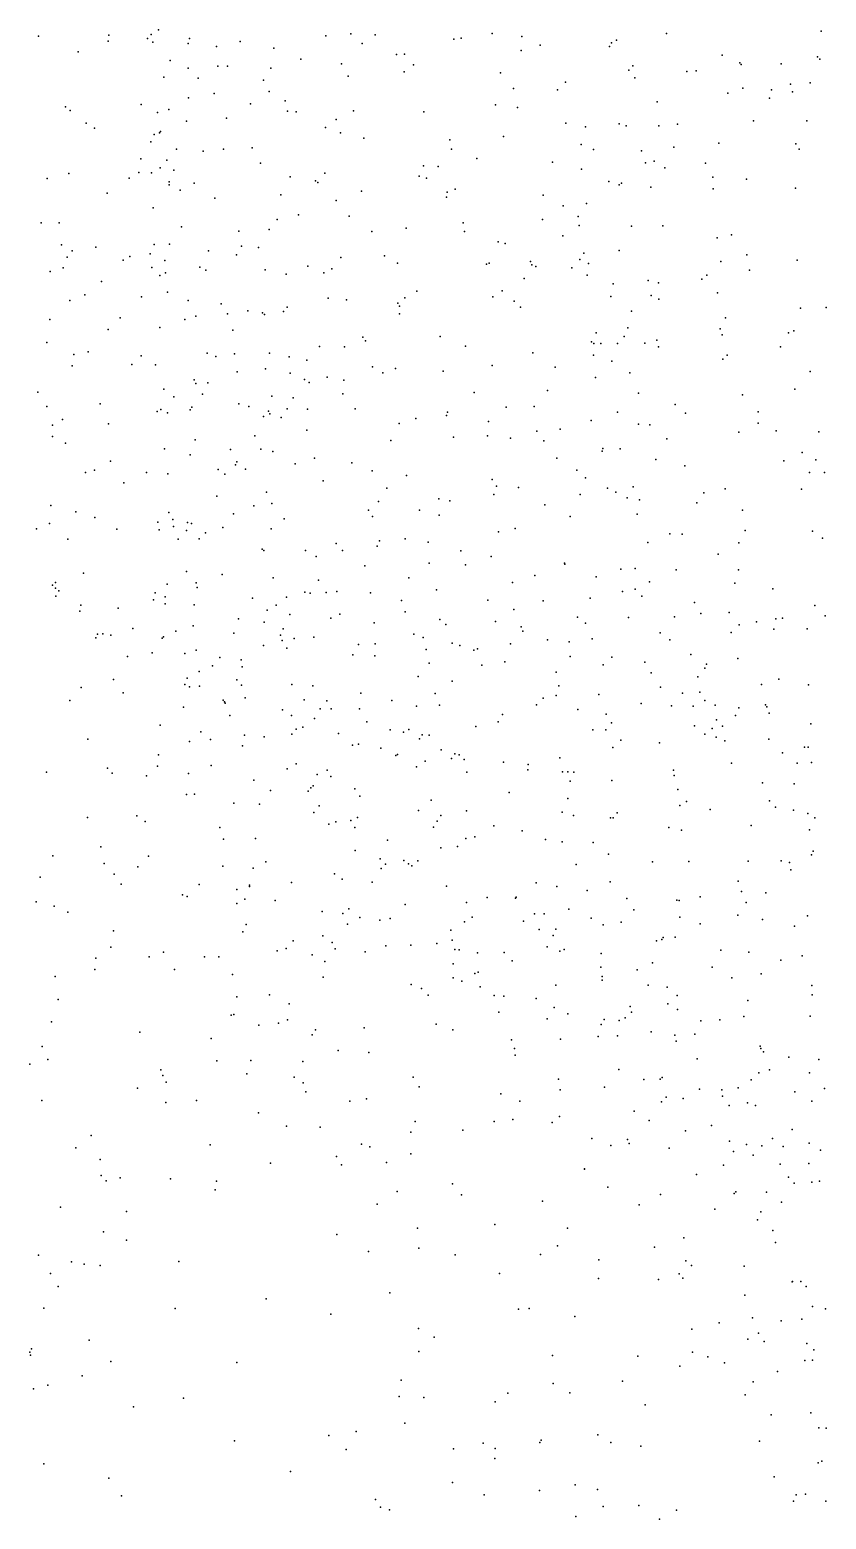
# Model space of a CAD drawing. Header units: metres. Extents: x -25 to 25, y -27.7 to 27.8.
# Drawn here: x -10.397 to -8.986, y -2.631 to 0.008 of the extents above; entities that cross this region are included whole.
import ezdxf

# ---------------------------------------------------------------- set-up
doc = ezdxf.new("R2010")
doc.units = ezdxf.units.M

msp = doc.modelspace()

# ---------------------------------------------------------------- linework, layer by layer
for p in [(-10.1694, 0.0081, 20.8676), (-9.8284, 0.0009, 6.4901), (-9.5779, 0.0018, -12.0546), (-9.269, 0.0017, -4.9351), (-8.9946, 0.0059, -3.9317), (-10.3818, -0.0034, -11.5115), (-10.2582, -0.0123, -3.8939), (-10.2574, -0.0013, 5.8124), (-10.1889, -0.0071, 16.6319), (-10.1822, -0.0001, 21.0786), (-10.1791, -0.0139, -4.6139), (-10.1168, -0.0161, -10.4773), (-10.1144, -0.0071, 17.1281), (-10.0663, -0.0213, 5.7492), (-10.0244, -0.0127, -4.6521), (-9.9645, -0.0243, -18.5696), (-9.8728, -0.0029, 22.2634), (-9.8082, -0.0161, -8.6228), (-9.785, -0.0011, 17.2599), (-9.6458, -0.0086, -4.7569), (-9.6326, -0.0067, 24.1221), (-9.525, -0.0036, -16.4142), (-9.4929, -0.0191, -16.0441), (-9.3699, -0.0217, 23.9824), (-9.3663, -0.0148, 26.8696), (-9.3573, -0.0102, -12.1453), (-10.3116, -0.0307, 25.9861), (-10.1483, -0.0463, 21.6908), (-9.9166, -0.044, 5.7194), (-9.8446, -0.0522, 26.5603), (-9.7473, -0.0359, -10.2358), (-9.7329, -0.035, 16.6407), (-9.5262, -0.0285, 5.776), (-9.1701, -0.0371, 23.894), (-9.1391, -0.0504, 26.8994), (-9.0655, -0.0522, 16.4948), (-9.0013, -0.0399, -12.1687), (-8.9971, -0.0438, 23.5058), (-10.1598, -0.076, 26.2288), (-10.1167, -0.0597, 20.2416), (-10.0989, -0.0778, 24.6682), (-10.0637, -0.0561, 21.9733), (-10.0466, -0.0565, 24.5124), (-9.97, -0.0598, 26.4518), (-9.8331, -0.0741, -19.2136), (-9.7337, -0.0663, -8.4636), (-9.7171, -0.0542, 22.3537), (-9.5629, -0.068, -3.8407), (-9.3359, -0.0633, -1.3888), (-9.3288, -0.0556, -17.0629), (-9.3249, -0.0769, -19.7798), (-9.2331, -0.0658, -8.6573), (-9.2163, -0.0646, 22.4591), (-9.1364, -0.0532, -9.6592), (-10.0703, -0.1048, 20.4655), (-9.9828, -0.081, 6.7022), (-9.9728, -0.1011, -18.773), (-9.5398, -0.0961, -8.4021), (-9.4621, -0.0983, -10.1373), (-9.4479, -0.0845, 6.2208), (-9.16, -0.1044, 23.5365), (-9.1338, -0.0951, -8.7832), (-9.0829, -0.0984, -15.216), (-9.0489, -0.0881, -9.3172), (-9.0459, -0.1017, -9.109), (-9.0141, -0.0856, 23.3581), (-10.3341, -0.1287, -10.7234), (-10.2001, -0.1244, 25.32), (-10.1157, -0.1123, 20.6583), (-10.006, -0.1229, -10.4027), (-9.9446, -0.1177, -11.8436), (-9.572, -0.1246, 22.382), (-9.5332, -0.1294, 6.3591), (-9.2856, -0.1193, -17.2585), (-9.0864, -0.1131, -8.9354), (-10.3257, -0.135, 25.7658), (-10.2975, -0.1574, -4.0229), (-10.1706, -0.1386, 20.0909), (-10.1508, -0.133, 7.0132), (-10.1194, -0.1538, -11.7258), (-10.0486, -0.1486, -8.8091), (-9.9403, -0.1362, -4.7327), (-9.9253, -0.1374, 24.2306), (-9.8543, -0.1508, 6.6148), (-9.8238, -0.1357, -18.0325), (-9.6989, -0.137, 5.7029), (-9.4476, -0.1573, -4.8283), (-9.1146, -0.1535, -5.01), (-9.02, -0.153, 23.2092), (-10.2828, -0.1664, -11.5907), (-10.1765, -0.1777, 16.7143), (-10.1672, -0.1744, 5.7803), (-10.1658, -0.1722, 25.0309), (-9.8729, -0.1649, -8.5802), (-9.8464, -0.1747, 17.2731), (-9.8054, -0.1841, -11.8965), (-9.558, -0.1811, -16.2126), (-9.4127, -0.1636, 26.7581), (-9.353, -0.1588, 16.6977), (-9.3401, -0.1622, 23.7011), (-9.2826, -0.1621, -1.1084), (-9.2496, -0.1589, -9.8174), (-10.1829, -0.1907, 17.2265), (-10.1374, -0.2037, -10.5399), (-10.0902, -0.2069, 21.7274), (-10.0538, -0.2033, 24.3255), (-10.0032, -0.2009, 20.1805), (-9.6527, -0.1867, 23.9699), (-9.6498, -0.2032, 16.7412), (-9.4204, -0.1953, -15.8813), (-9.3984, -0.2038, -1.4721), (-9.3131, -0.2063, -4.8984), (-9.2562, -0.1997, 5.9163), (-9.1762, -0.1929, 26.7917), (-9.0399, -0.1938, 22.3871), (-9.0337, -0.2036, 16.8103), (-10.2002, -0.2206, 24.7968), (-10.1664, -0.2363, 25.2013), (-10.1546, -0.2228, 21.3529), (-9.9885, -0.228, -18.462), (-9.6997, -0.2331, -10.2266), (-9.6733, -0.2342, -4.7642), (-9.6052, -0.2197, -3.8661), (-9.4711, -0.2267, 23.7672), (-9.3059, -0.2276, 5.7328), (-9.2909, -0.2245, 16.8277), (-9.2721, -0.2364, -3.9808), (-9.1998, -0.2282, -9.4859), (-10.3666, -0.2554, -10.9001), (-10.3281, -0.2466, -11.4575), (-10.2208, -0.2549, 25.9887), (-10.2039, -0.2446, 24.6243), (-10.1814, -0.2452, -8.8346), (-10.1505, -0.2613, 19.9723), (-10.142, -0.2406, -4.7668), (-10.1057, -0.2634, 20.7723), (-9.9357, -0.2527, 21.9827), (-9.891, -0.2598, 24.1142), (-9.8866, -0.2624, -10.3383), (-9.8744, -0.2459, 16.741), (-9.7074, -0.2511, 22.226), (-9.694, -0.2549, -17.8311), (-9.4195, -0.2389, -3.9332), (-9.371, -0.2609, -16.9426), (-9.3486, -0.2639, -17.4587), (-9.187, -0.2532, -9.306), (-9.1273, -0.2565, 23.1231), (-10.2599, -0.2815, 19.8651), (-10.1505, -0.2667, 21.1569), (-10.1305, -0.276, 26.1302), (-9.9523, -0.2844, -8.5016), (-9.8095, -0.2778, -8.2941), (-9.6587, -0.2886, 6.583), (-9.6575, -0.2797, -16.6153), (-9.6432, -0.2743, -8.2647), (-9.4874, -0.2848, -19.8206), (-9.353, -0.2666, -9.9869), (-9.2964, -0.2707, -8.5622), (-9.1863, -0.2735, -9.1518), (-9.0405, -0.2726, -15.4341), (-10.1783, -0.3075, -11.5941), (-10.0691, -0.2904, -4.01), (-9.8542, -0.2944, 26.4054), (-9.4523, -0.304, 23.4808), (-9.4105, -0.2997, 17.4301), (-10.3768, -0.3337, 17.3583), (-10.3454, -0.3338, 7.2163), (-10.1282, -0.3409, 20.9936), (-9.9586, -0.3281, 20.0726), (-9.9209, -0.3195, -4.7673), (-9.8314, -0.3221, -3.9233), (-9.6291, -0.3342, 5.6247), (-9.4887, -0.328, -10.1072), (-9.4254, -0.3229, -8.3924), (-9.4235, -0.3386, 23.2889), (-9.3312, -0.3397, 6.3212), (-9.2755, -0.339, -19.9661), (-10.0267, -0.3488, 21.7298), (-9.9728, -0.346, -11.7323), (-9.7908, -0.3494, 6.7204), (-9.7304, -0.3436, -19.6125), (-9.6266, -0.3495, -17.637), (-9.5672, -0.3676, 26.5506), (-9.4526, -0.3571, 16.9679), (-9.1792, -0.3605, 5.7281), (-9.154, -0.355, -1.5333), (-10.3411, -0.3731, -11.0408), (-10.3308, -0.3946, 16.6937), (-10.3223, -0.3837, -11.2648), (-10.2801, -0.3769, 5.8751), (-10.2198, -0.3936, -4.8998), (-10.1837, -0.3889, -8.6658), (-10.1765, -0.3722, 25.5012), (-10.1495, -0.372, 7.0565), (-10.0803, -0.3836, -18.8841), (-10.0306, -0.3908, -8.406), (-10.0223, -0.3754, 24.1697), (-9.9922, -0.3779, 26.2299), (-9.8463, -0.3952, 16.8286), (-9.7687, -0.3927, -4.7735), (-9.555, -0.3705, -15.9639), (-9.4157, -0.3878, 26.5963), (-9.3526, -0.3828, -9.8535), (-9.1263, -0.3904, 5.9502), (-10.3609, -0.42, 1.5325), (-10.3382, -0.4134, -8.7414), (-10.2315, -0.4001, 25.0258), (-10.1808, -0.4129, 25.2083), (-10.1581, -0.4006, 25.8032), (-10.0961, -0.4123, 5.7955), (-10.0855, -0.4181, 21.5105), (-9.98, -0.4173, 17.3631), (-9.9047, -0.4108, 24.0553), (-9.8622, -0.4157, 20.2202), (-9.7455, -0.4056, -16.0856), (-9.5877, -0.4073, 22.2269), (-9.5831, -0.4055, 23.6635), (-9.5098, -0.4025, -11.9382), (-9.5074, -0.4082, 5.5603), (-9.5003, -0.4113, -3.9447), (-9.4364, -0.4137, -4.8616), (-9.4227, -0.3992, -17.2237), (-9.4072, -0.4061, 22.3011), (-9.1729, -0.4027, -1.3574), (-9.122, -0.4181, 26.6551), (-9.0371, -0.3999, -20.0307), (-10.2701, -0.4379, 24.5413), (-10.1665, -0.4271, -4.1505), (-10.1567, -0.4226, 16.7447), (-9.9429, -0.4251, 21.8454), (-9.8763, -0.4225, -16.4886), (-9.5209, -0.4324, -17.0113), (-9.4096, -0.4268, -1.534), (-9.3637, -0.442, -1.2741), (-9.3015, -0.4364, -8.5396), (-9.2833, -0.4403, -8.9136), (-9.2064, -0.4335, 17.5548), (-9.1977, -0.4268, -11.9998), (-10.326, -0.4717, -5.0675), (-10.2996, -0.4613, 7.0939), (-10.199, -0.4651, 17.4338), (-10.1534, -0.4566, -8.4999), (-10.1166, -0.4717, 19.8362), (-9.8683, -0.4674, -17.8874), (-9.836, -0.4702, 21.9875), (-9.7327, -0.4671, -10.1813), (-9.7114, -0.4551, -3.958), (-9.5768, -0.465, 6.632), (-9.56, -0.4544, 23.388), (-9.5388, -0.4727, -10.0558), (-9.3676, -0.4645, 6.4372), (-9.2959, -0.4628, -9.4329), (-9.2825, -0.4693, -9.1754), (-9.1783, -0.4578, -4.058), (-10.1028, -0.4995, 21.2603), (-10.0582, -0.4777, 6.9769), (-10.0467, -0.4954, -18.4831), (-10.0109, -0.4897, -8.2315), (-9.9846, -0.4937, -4.8419), (-9.9815, -0.4962, 20.5692), (-9.9478, -0.4912, -19.3993), (-9.9412, -0.4834, -10.3474), (-9.7448, -0.4761, -8.1399), (-9.7421, -0.4814, 5.6781), (-9.742, -0.4953, 23.8837), (-9.5276, -0.4836, 17.4044), (-9.3312, -0.4907, -9.63), (-9.0314, -0.4851, 17.7019), (-8.9861, -0.4839, -4.3987), (-10.3614, -0.505, -4.26), (-10.2585, -0.5227, 1.3605), (-10.2373, -0.5025, -10.9822), (-10.1668, -0.5195, -10.7593), (-10.1222, -0.5055, -11.4513), (-10.0371, -0.5239, 20.7553), (-9.3373, -0.5197, -8.3776), (-9.1738, -0.5215, 22.9047), (-9.1641, -0.5023, 6.1607), (-9.0433, -0.5253, 5.6614), (-10.3667, -0.5457, 1.7078), (-9.8841, -0.553, -4.0746), (-9.8398, -0.5539, -17.673), (-9.8071, -0.5363, -16.8265), (-9.8022, -0.5429, 19.9777), (-9.6701, -0.5353, -17.379), (-9.6253, -0.5522, 26.3601), (-9.4017, -0.5447, -9.7673), (-9.3979, -0.5479, 5.4732), (-9.3937, -0.5288, -19.9672), (-9.3855, -0.5475, -11.9139), (-9.3557, -0.5475, 22.9834), (-9.3437, -0.5356, 17.1915), (-9.3074, -0.547, -8.753), (-9.286, -0.5418, -4.9629), (-9.283, -0.5539, -1.3979), (-9.1703, -0.5325, 17.2078), (-9.0672, -0.5537, -4.2661), (-9.0525, -0.5287, 6.0037), (-10.3192, -0.5675, 19.6166), (-10.2937, -0.5623, -8.4325), (-10.1996, -0.5694, 25.1102), (-10.0831, -0.5649, 21.0535), (-10.0677, -0.5709, 21.4016), (-10.0344, -0.5658, -10.4618), (-9.9726, -0.5648, 25.9635), (-9.9377, -0.5711, 16.8528), (-9.9061, -0.5773, -11.6059), (-9.5056, -0.5644, 22.2337), (-9.3984, -0.5682, 26.498), (-9.3655, -0.5791, -1.5681), (-9.1689, -0.5755, -20.0621), (-9.1615, -0.5682, 17.6409), (-10.3219, -0.5873, 17.5824), (-10.2166, -0.585, 6.9656), (-10.1745, -0.5857, -11.173), (-10.03, -0.598, -4.1811), (-9.9793, -0.5925, 24.0907), (-9.9358, -0.6001, 19.8837), (-9.7897, -0.5891, 16.9649), (-9.7714, -0.5997, -11.6968), (-9.7494, -0.592, 26.2317), (-9.6646, -0.5966, 23.4889), (-9.5778, -0.5868, 5.589), (-9.4661, -0.5897, -4.0244), (-9.3337, -0.5995, 17.4886), (-9.0146, -0.5972, 17.2769), (-10.1595, -0.6288, 1.2532), (-10.1058, -0.6121, -19.1447), (-10.1027, -0.6187, -4.9947), (-10.0816, -0.6175, 16.7607), (-9.9103, -0.6114, -16.062), (-9.9023, -0.6168, 20.4099), (-9.8705, -0.6071, -4.875), (-9.8409, -0.6125, 26.0905), (-9.4795, -0.6309, -9.8715), (-9.3948, -0.608, 6.5014), (-9.0415, -0.6287, -4.5299), (-10.3829, -0.6342, 1.1863), (-10.3671, -0.6594, 6.9803), (-10.2723, -0.6545, -5.2178), (-10.1422, -0.6421, -8.2004), (-10.0913, -0.6373, 17.4842), (-10.0266, -0.6547, -16.613), (-10.0092, -0.6596, 5.8865), (-9.9683, -0.6408, -8.1156), (-9.9302, -0.644, 21.7717), (-9.8426, -0.6372, -10.1735), (-9.6098, -0.6347, -4.8929), (-9.5034, -0.6593, -8.1921), (-9.3183, -0.636, -8.958), (-9.2537, -0.6558, 5.4096), (-9.1344, -0.6387, 26.5684), (-10.3394, -0.6823, -8.3235), (-10.1716, -0.668, -4.283), (-10.1648, -0.6647, -10.9339), (-10.1529, -0.6705, 19.7092), (-10.1129, -0.6654, -18.6284), (-10.1103, -0.6607, 24.2335), (-9.9828, -0.677, 21.6142), (-9.9744, -0.6678, -18.032), (-9.9716, -0.6724, 20.7113), (-9.9516, -0.6791, -17.7998), (-9.9413, -0.6636, 25.7906), (-9.9051, -0.664, -19.5276), (-9.8206, -0.6633, 21.9583), (-9.713, -0.6804, 17.0953), (-9.6586, -0.6752, 17.4279), (-9.657, -0.6694, 20.0784), (-9.5844, -0.6861, -19.8789), (-9.5528, -0.6606, 11.8138), (-9.4025, -0.6839, 22.2626), (-9.3557, -0.6695, -9.5017), (-9.2355, -0.6713, -11.9118), (-9.1066, -0.6688, 17.7731), (-10.3567, -0.6927, 16.6066), (-10.2576, -0.69, 24.9449), (-9.9982, -0.7115, 1.3233), (-9.906, -0.7014, -4.1892), (-9.7425, -0.6895, 23.8186), (-9.586, -0.7116, 17.2265), (-9.4987, -0.703, 11.995), (-9.4571, -0.6993, 17.3105), (-9.3183, -0.6907, -15.755), (-9.2987, -0.6921, -8.6333), (-9.1409, -0.705, 22.8265), (-9.1064, -0.689, -15.779), (-9.0746, -0.7025, 5.248), (-8.9992, -0.7045, -4.7328), (-10.3567, -0.7126, -4.4117), (-10.3339, -0.7243, 17.7175), (-10.1583, -0.7342, 1.612), (-10.1039, -0.7184, 6.8491), (-10.0415, -0.7356, 21.2226), (-9.9878, -0.7351, 20.8708), (-9.7575, -0.7198, -4.134), (-9.6465, -0.7135, 5.699), (-9.5452, -0.7157, 6.6175), (-9.4862, -0.7202, 26.3296), (-9.3828, -0.7387, 17.5454), (-9.382, -0.7338, 22.9403), (-9.3512, -0.7344, -9.2473), (-9.2681, -0.7169, 26.4774), (-10.254, -0.756, 24.5009), (-10.1132, -0.7451, -10.4896), (-10.0328, -0.7625, 1.4702), (-10.0304, -0.7576, 21.3816), (-9.9666, -0.7392, 17.4875), (-9.9268, -0.7609, -16.8728), (-9.8927, -0.7509, 16.9578), (-9.8267, -0.7591, -4.9908), (-9.4635, -0.7507, -11.7851), (-9.2881, -0.7533, -4.2332), (-9.2362, -0.7647, 17.709), (-9.0611, -0.7554, -20.1258), (-9.0288, -0.7409, 17.9107), (-9.0043, -0.754, 17.3441), (-10.2983, -0.7763, 6.059), (-10.2826, -0.772, 24.6598), (-10.1901, -0.7763, 17.6346), (-10.1526, -0.7784, -18.8606), (-10.0632, -0.7709, 16.7687), (-10.0515, -0.7793, -5.121), (-10.0149, -0.7706, 21.0686), (-9.8776, -0.7913, -17.3496), (-9.7907, -0.7732, -11.5656), (-9.7295, -0.7819, 26.0012), (-9.5777, -0.7886, -5.0109), (-9.4279, -0.7724, 11.7385), (-9.4125, -0.7858, -19.9895), (-9.0156, -0.7763, -4.9729), (-8.989, -0.7762, 22.2833), (-10.2303, -0.7945, -5.4243), (-9.9776, -0.8114, 24.1111), (-9.7646, -0.8042, 20.3184), (-9.5751, -0.8153, 12.1405), (-9.57, -0.8007, 26.1789), (-9.5314, -0.8028, 23.0776), (-9.4219, -0.8152, -5.0615), (-9.3737, -0.8041, 5.4839), (-9.3588, -0.8109, -9.0336), (-9.3281, -0.8018, 6.3867), (-9.2026, -0.8125, 5.2768), (-9.1652, -0.8055, -4.4426), (-9.0295, -0.8059, 26.515), (-10.3599, -0.8345, 17.8771), (-10.0656, -0.8183, -18.3306), (-10.0003, -0.8354, -16.0571), (-9.968, -0.8314, 5.9747), (-9.7968, -0.8432, 21.9558), (-9.7793, -0.8278, 25.8081), (-9.7068, -0.843, 11.9599), (-9.6724, -0.823, 11.7821), (-9.6531, -0.8264, -9.9257), (-9.4844, -0.8338, -9.7711), (-9.3389, -0.8209, 12.0994), (-9.3165, -0.8245, 26.3766), (-9.2153, -0.8301, 11.8919), (-9.134, -0.8428, 17.3681), (-10.3621, -0.8668, 16.4893), (-10.3157, -0.8462, 1.0223), (-10.282, -0.8562, 19.4678), (-10.1703, -0.8645, 24.9879), (-10.1507, -0.8472, -10.8537), (-10.144, -0.8594, -8.104), (-10.1179, -0.865, 6.7782), (-10.1108, -0.8668, -11.0434), (-10.0364, -0.8493, 25.2421), (-9.9465, -0.8585, 1.2725), (-9.7901, -0.8543, 17.1073), (-9.6719, -0.8518, 23.3792), (-9.4399, -0.8542, 19.8521), (-9.3211, -0.8501, -11.8008), (-10.3855, -0.876, 19.2983), (-10.33, -0.8945, 6.1672), (-10.2432, -0.8765, -5.6452), (-10.1681, -0.878, 24.4319), (-10.1428, -0.8721, 1.0116), (-10.1345, -0.8947, -10.4594), (-10.1197, -0.8789, 19.5864), (-10.0968, -0.8937, -5.484), (-10.0861, -0.883, -10.3135), (-10.055, -0.8738, -19.3299), (-9.9697, -0.8763, -4.33), (-9.7318, -0.8939, 23.7518), (-9.5666, -0.8815, 19.7631), (-9.5372, -0.8754, -4.3249), (-9.2629, -0.8848, -8.5754), (-9.2409, -0.8855, 19.9909), (-9.1294, -0.8792, 17.9522), (-9.0102, -0.8805, -15.7775), (-8.9922, -0.8927, -11.8742), (-9.9855, -0.9124, 21.4754), (-9.9822, -0.9143, -11.2979), (-9.9084, -0.9145, 21.7616), (-9.8542, -0.902, 25.4681), (-9.8432, -0.9145, 23.9612), (-9.7818, -0.907, 25.627), (-9.7772, -0.8975, -4.3036), (-9.6914, -0.8999, 23.5264), (-9.6333, -0.9151, 25.9255), (-9.3018, -0.9006, -8.7266), (-9.1774, -0.9209, 12.0287), (-9.1409, -0.9012, 19.6961), (-9.8898, -0.925, 20.7467), (-9.8036, -0.9416, -8.0863), (-9.6893, -0.937, 6.6179), (-9.6253, -0.94, 22.0777), (-9.5795, -0.9249, 17.5809), (-9.4495, -0.9372, 5.6546), (-9.4488, -0.9386, 22.191), (-9.35, -0.9476, -4.4983), (-9.3245, -0.9463, 6.297), (-9.252, -0.9485, 17.8746), (-9.1413, -0.949, 6.2003), (-10.3571, -0.976, 1.7104), (-10.3518, -0.9711, 18.1795), (-10.3023, -0.9546, -5.8982), (-10.1538, -0.9741, 17.8168), (-10.1194, -0.9516, -5.8658), (-10.1023, -0.972, -16.5396), (-10.0561, -0.9568, 1.4481), (-9.9659, -0.9631, 19.5852), (-9.8854, -0.9671, 6.7013), (-9.7255, -0.9631, -5.2862), (-9.5416, -0.9714, -11.6838), (-9.5021, -0.9587, 6.4131), (-9.3935, -0.9611, 19.6522), (-9.2988, -0.9701, 17.3916), (-9.1476, -0.9723, -5.0585), (-10.3515, -0.9812, 6.7334), (-10.3508, -0.9952, 18.5163), (-10.3455, -0.9859, 0.9066), (-10.1781, -1.002, -10.6336), (-10.1748, -0.9896, 16.5659), (-10.1574, -0.9964, -10.9003), (-10.1003, -0.9802, 6.1528), (-10.0027, -0.9991, -4.4643), (-9.9425, -0.9973, 21.0269), (-9.9098, -0.9881, 25.2989), (-9.9004, -0.9902, -5.5532), (-9.8721, -0.9892, 6.039), (-9.853, -0.9874, 17.6531), (-9.7933, -0.9894, 20.5629), (-9.6764, -0.9843, -4.4207), (-9.5853, -1.0026, -8.1155), (-9.404, -0.9992, -9.4477), (-9.3467, -0.987, -8.9564), (-9.3242, -0.9828, 26.2231), (-9.3125, -0.9954, -5.1852), (-9.0803, -0.9822, 11.813), (-10.3084, -1.0221, 19.1449), (-10.3065, -1.0113, 16.411), (-10.2408, -1.0166, 19.3208), (-10.1574, -1.009, 24.6295), (-10.1058, -1.011, 19.4468), (-9.9765, -1.0205, 16.8717), (-9.9606, -1.0112, 0.8657), (-9.9363, -1.0281, -5.9627), (-9.8475, -1.0271, 12.0474), (-9.7384, -1.0029, 17.1946), (-9.7318, -1.023, -5.4418), (-9.5396, -1.0188, 12.3467), (-9.4877, -1.0037, -5.2702), (-9.2193, -1.0067, 5.3937), (-9.2081, -1.0259, 20.0568), (-9.1577, -1.0241, 18.1016), (-9.0058, -1.0121, 6.1104), (-10.2144, -1.053, 18.0369), (-10.1075, -1.0482, 6.5914), (-10.0274, -1.0358, -10.1785), (-9.9816, -1.0417, -8.0161), (-9.9484, -1.0535, 6.5653), (-9.864, -1.0346, 17.0548), (-9.7869, -1.0426, 6.5174), (-9.6703, -1.0365, -11.5676), (-9.6601, -1.0455, 6.118), (-9.5722, -1.0403, 17.3428), (-9.5263, -1.0496, 6.2646), (-9.4265, -1.0324, -8.1313), (-9.4127, -1.043, 17.8078), (-9.3361, -1.0333, 5.5786), (-9.2546, -1.0318, 19.5115), (-9.1399, -1.0463, 26.2798), (-9.1095, -1.0411, 17.405), (-9.079, -1.0536, 22.818), (-9.0751, -1.0353, -11.7955), (-9.0635, -1.0346, 19.4437), (-9.0199, -1.0535, -20.1365), (-8.9877, -1.0301, -4.9499), (-10.2803, -1.0693, -4.7438), (-10.277, -1.0627, 18.9487), (-10.2679, -1.0624, 18.3947), (-10.2538, -1.0644, 6.4256), (-10.1625, -1.0701, 1.5323), (-10.1601, -1.0674, 0.8088), (-10.1383, -1.0577, -10.3681), (-10.0357, -1.0609, 6.3196), (-9.9531, -1.0646, 21.2542), (-9.9498, -1.0737, 17.7842), (-9.9286, -1.0704, -17.2041), (-9.8941, -1.0679, 21.7215), (-9.8146, -1.0809, 23.983), (-9.7852, -1.0797, 21.8822), (-9.7167, -1.0626, 6.3787), (-9.7004, -1.0689, -9.8851), (-9.6485, -1.0789, 23.5651), (-9.5453, -1.08, -9.7547), (-9.5233, -1.0574, 5.9258), (-9.4795, -1.0729, 6.0775), (-9.4415, -1.0764, -4.5915), (-9.4004, -1.0713, -9.2178), (-9.2799, -1.0605, 22.916), (-9.2632, -1.073, -8.6887), (-9.1545, -1.0597, 12.1454), (-10.2239, -1.1022, 18.5556), (-10.1801, -1.0957, -6.1168), (-10.1227, -1.097, -11.0141), (-10.1021, -1.0912, -19.1883), (-10.0603, -1.1042, 24.887), (-9.9829, -1.0829, 1.0383), (-9.9415, -1.0875, 19.4308), (-9.8249, -1.0993, 12.2129), (-9.7859, -1.1009, 25.3473), (-9.6948, -1.09, 17.7506), (-9.6353, -1.0829, 19.4994), (-9.6101, -1.0913, 22.0418), (-9.6041, -1.0888, 25.6389), (-9.4395, -1.1023, 23.0874), (-9.3655, -1.1035, 5.7368), (-9.226, -1.0988, -4.6752), (-9.1427, -1.1058, 22.2208), (-10.0968, -1.1289, 1.3642), (-10.0734, -1.1188, -16.2598), (-10.0228, -1.1084, -17.4972), (-10.0207, -1.1207, -16.7046), (-9.6893, -1.1144, 23.7539), (-9.5963, -1.1174, 20.39), (-9.5556, -1.1116, -5.4451), (-9.4643, -1.1303, 19.3965), (-9.381, -1.1168, 20.2028), (-9.3073, -1.1121, 22.1842), (-9.2961, -1.1315, 12.3428), (-9.2012, -1.1232, -8.2113), (-9.1983, -1.1157, 6.0407), (-10.3063, -1.1571, -4.8903), (-10.2489, -1.1429, 16.3483), (-10.1223, -1.152, 19.0041), (-10.1186, -1.1406, 18.2078), (-10.114, -1.1561, -4.7032), (-10.0962, -1.155, -17.8943), (-10.0302, -1.1439, 18.0069), (-10.022, -1.153, 19.23), (-9.9328, -1.1519, 21.4454), (-9.8954, -1.1542, 25.1427), (-9.7092, -1.1378, 11.7179), (-9.6489, -1.1462, 12.4036), (-9.4597, -1.1545, 11.7541), (-9.2795, -1.1564, 19.2901), (-9.2134, -1.1384, 17.4748), (-9.1006, -1.1518, 18.3846), (-9.07, -1.1427, 11.9751), (-9.0174, -1.1524, 26.1768), (-10.3264, -1.18, 0.7758), (-10.2319, -1.1667, -7.9502), (-10.0548, -1.1796, 18.7737), (-10.0519, -1.1828, 16.6926), (-10.0507, -1.1853, 11.8091), (-10.0158, -1.1755, 0.6709), (-9.9108, -1.1792, -11.3376), (-9.8709, -1.1811, -4.6197), (-9.8106, -1.1675, 17.131), (-9.7554, -1.18, 0.3298), (-9.679, -1.1678, -4.615), (-9.4876, -1.1759, -19.9199), (-9.4646, -1.1713, 12.4407), (-9.3888, -1.1694, 25.803), (-9.3138, -1.1856, 23.0158), (-9.2406, -1.1674, 26.0037), (-9.21, -1.1654, 11.7945), (-9.2009, -1.18, 19.1495), (-10.1247, -1.1923, -18.9193), (-10.0429, -1.207, 12.0354), (-9.9494, -1.1966, -10.0749), (-9.9333, -1.2068, 18.1692), (-9.8926, -1.2123, 18.9731), (-9.8825, -1.1951, 18.0151), (-9.8634, -1.1948, 20.984), (-9.8129, -1.1953, 20.8376), (-9.7121, -1.1905, 19.2471), (-9.671, -1.1887, -5.7786), (-9.5595, -1.205, 17.9049), (-9.4995, -1.188, -8.0721), (-9.4261, -1.1965, 19.1988), (-9.3757, -1.2043, -5.3057), (-9.26, -1.1899, -15.762), (-9.2218, -1.1901, 20.129), (-9.1827, -1.1884, 5.4294), (-9.1469, -1.2067, 5.8791), (-9.1407, -1.1932, 18.9767), (-9.0934, -1.1882, 18.7348), (-9.0914, -1.1914, 5.1494), (-9.0868, -1.2027, -5.0409), (-10.1662, -1.224, -10.4559), (-10.0939, -1.2356, -7.8965), (-9.9329, -1.2402, -7.9159), (-9.9254, -1.2312, 12.2512), (-9.9136, -1.2274, 18.4205), (-9.85, -1.2385, 18.762), (-9.7999, -1.2181, -15.9335), (-9.7583, -1.2321, 21.8234), (-9.7349, -1.2365, 23.938), (-9.7254, -1.2315, -8.0045), (-9.6068, -1.2261, 19.0971), (-9.5675, -1.2182, 25.4901), (-9.3995, -1.2321, 17.8533), (-9.3763, -1.2321, 17.5237), (-9.3664, -1.2201, -9.0924), (-9.2195, -1.2252, 18.2259), (-9.2008, -1.24, 5.5922), (-9.1879, -1.23, 17.9964), (-9.1806, -1.2143, 22.9372), (-9.1696, -1.2258, -4.7548), (-9.013, -1.2219, -11.7414), (-10.2941, -1.249, 1.5338), (-10.1139, -1.2528, 16.4851), (-10.0767, -1.2496, 1.0242), (-10.02, -1.2606, -11.194), (-10.017, -1.2416, -16.4795), (-9.9817, -1.2445, 24.5528), (-9.8253, -1.2596, -6.3511), (-9.8148, -1.2579, 24.1044), (-9.775, -1.2645, 18.132), (-9.7065, -1.2483, 20.645), (-9.7016, -1.2411, 17.2645), (-9.6894, -1.2417, 25.3196), (-9.3638, -1.2633, -4.7504), (-9.3496, -1.2504, 18.8836), (-9.2812, -1.2551, 18.5622), (-9.181, -1.2454, -8.6435), (-9.1658, -1.2519, -8.1182), (-9.0876, -1.249, -20.0797), (-9.0241, -1.263, 18.0798), (-9.0177, -1.2628, 17.7779), (-10.1691, -1.2767, 1.3726), (-9.9252, -1.2926, 24.8344), (-9.7486, -1.2775, 18.6377), (-9.7457, -1.2761, -11.4542), (-9.6968, -1.288, 17.9753), (-9.668, -1.2678, 18.8487), (-9.6498, -1.2829, 23.8027), (-9.6442, -1.2745, -9.7685), (-9.6363, -1.2766, -4.725), (-9.6275, -1.2848, -5.9137), (-9.5579, -1.2894, 18.6891), (-9.4582, -1.2816, 17.6465), (-9.1539, -1.2911, 25.8027), (-9.0635, -1.2728, -8.3483), (-9.0375, -1.2915, 12.025), (-9.0117, -1.2901, 5.7576), (-10.3678, -1.3072, -6.1211), (-10.2594, -1.2999, 0.6662), (-10.2511, -1.3088, -7.8328), (-10.1904, -1.314, 16.2595), (-10.1709, -1.2969, -10.8025), (-10.1162, -1.3099, -11.0003), (-10.0755, -1.2953, -6.3462), (-9.9413, -1.3013, -4.7668), (-9.8878, -1.3115, -17.0418), (-9.87, -1.3036, -9.9713), (-9.8636, -1.3151, 21.2867), (-9.7119, -1.2979, 18.4187), (-9.6229, -1.3071, 17.3906), (-9.5144, -1.3032, -5.5695), (-9.5138, -1.2937, 23.4797), (-9.4531, -1.3065, -9.2954), (-9.4436, -1.3065, 11.7941), (-9.4329, -1.3075, -5.4327), (-9.2564, -1.3035, -5.2264), (-9.2556, -1.3131, 11.8356), (-10.0003, -1.3213, -10.1532), (-9.9704, -1.3398, 16.7929), (-9.9041, -1.341, 11.7078), (-9.899, -1.3349, -11.3023), (-9.895, -1.3315, 24.3971), (-9.8211, -1.3369, 25.012), (-9.5475, -1.3433, -19.7945), (-9.4396, -1.323, 12.4901), (-9.3655, -1.3218, 25.5682), (-9.2491, -1.3377, 23.1055), (-9.0988, -1.3263, -11.6602), (-9.0428, -1.3282, 20.052), (-10.1195, -1.3468, 0.8256), (-10.1055, -1.346, -18.3862), (-10.0358, -1.3622, 12.2028), (-9.9899, -1.3638, -17.4878), (-9.8845, -1.3671, -6.4845), (-9.8121, -1.35, 21.5452), (-9.6861, -1.3567, 25.2017), (-9.4437, -1.3541, 18.4174), (-9.2455, -1.3661, -8.8293), (-9.2332, -1.3591, 20.1836), (-9.0865, -1.358, -5.0845), (-9.076, -1.3691, 5.1282), (-10.2947, -1.3875, 16.0787), (-10.2077, -1.3847, 11.8915), (-10.193, -1.3944, 0.5516), (-9.8941, -1.3788, 24.5875), (-9.8548, -1.3955, 0.2041), (-9.8283, -1.3928, -19.4187), (-9.8162, -1.3874, -4.8567), (-9.7085, -1.3749, -7.8903), (-9.6752, -1.3938, 23.9715), (-9.6691, -1.3838, 18.2158), (-9.6231, -1.3757, 21.8385), (-9.4536, -1.378, -4.8421), (-9.4336, -1.384, 25.4409), (-9.3681, -1.3884, -15.8451), (-9.3634, -1.388, -7.9366), (-9.3561, -1.3795, 20.2845), (-9.1916, -1.3735, 18.4396), (-9.044, -1.3746, 22.1754), (-9.0187, -1.3803, -4.829), (-9.0062, -1.3882, 4.9781), (-10.0607, -1.4052, -6.4765), (-9.9974, -1.4246, -4.9695), (-9.8673, -1.3995, -16.8162), (-9.821, -1.4056, 17.1867), (-9.6819, -1.4046, 17.5155), (-9.6243, -1.4247, -9.5734), (-9.6088, -1.4221, 20.5983), (-9.5751, -1.4021, -6.2113), (-9.5245, -1.4113, -11.5189), (-9.2645, -1.4055, 22.0767), (-9.2423, -1.4099, -19.9462), (-9.1189, -1.4019, 5.4009), (-9.0153, -1.4095, -8.4102), (-10.2715, -1.4397, 1.3193), (-10.0541, -1.4259, 0.3643), (-9.8209, -1.4462, -6.6232), (-9.7632, -1.4276, 12.4991), (-9.669, -1.4411, -11.4299), (-9.6392, -1.4392, -15.9962), (-9.4833, -1.4267, 20.4293), (-9.4536, -1.4309, 23.5589), (-9.3991, -1.4317, 21.9887), (-9.0093, -1.4475, -8.1984), (-10.3562, -1.4557, -5.4142), (-10.2655, -1.469, -5.285), (-10.2057, -1.475, 0.8357), (-10.1871, -1.4562, -7.6413), (-10.0553, -1.4741, 16.3653), (-10.0016, -1.4771, -18.9372), (-9.9789, -1.4659, -7.6641), (-9.7761, -1.4608, 21.2723), (-9.7671, -1.4703, 24.3115), (-9.7346, -1.464, -9.7174), (-9.726, -1.4696, -4.9937), (-9.7201, -1.4731, 21.5315), (-9.7098, -1.4644, 18.087), (-9.4287, -1.4709, -9.2028), (-9.3716, -1.4525, 11.8791), (-9.2939, -1.4664, -5.3162), (-9.2295, -1.4653, 12.3766), (-9.1241, -1.465, 25.5215), (-9.0655, -1.4646, -8.0328), (-9.0511, -1.4675, 18.475), (-9.0119, -1.4539, 23.0254), (-10.3787, -1.4935, 15.9808), (-10.2479, -1.4877, 1.0443), (-9.9335, -1.5025, 16.9274), (-9.8574, -1.4872, 11.7655), (-9.8435, -1.4971, -11.2805), (-9.7907, -1.5023, 24.5567), (-9.7746, -1.478, 17.6804), (-9.4999, -1.5035, -6.3674), (-9.3687, -1.5013, 18.4913), (-9.1419, -1.5006, 12.1164), (-9.0485, -1.4801, -8.572), (-10.235, -1.5058, -6.4775), (-10.1263, -1.5247, 11.9644), (-10.1183, -1.5278, -10.8271), (-10.097, -1.5064, -10.4064), (-10.0302, -1.5152, 12.1494), (-10.008, -1.5099, -6.6571), (-10.0077, -1.5074, -11.1104), (-9.6587, -1.5095, -7.7503), (-9.5867, -1.5292, 24.0009), (-9.5365, -1.5304, 25.1978), (-9.5355, -1.5288, -5.075), (-9.463, -1.5096, 23.7114), (-9.4096, -1.517, 25.3274), (-9.2094, -1.528, -7.8109), (-9.1361, -1.5188, 22.1148), (-9.0931, -1.5211, 5.2962), (-10.3857, -1.5373, -5.6298), (-10.3541, -1.5449, -7.5325), (-10.3297, -1.5555, 1.1725), (-10.0305, -1.54, 11.7962), (-10.0159, -1.532, -10.2585), (-9.9621, -1.5347, 16.6628), (-9.8792, -1.554, 17.371), (-9.8316, -1.5494, 12.3652), (-9.7318, -1.5417, 24.7689), (-9.6233, -1.5381, -19.5289), (-9.4421, -1.5501, -6.5377), (-9.3394, -1.5313, 23.5076), (-9.327, -1.5511, -9.0512), (-9.2509, -1.5339, 11.9901), (-9.2464, -1.5347, 23.3531), (-9.1277, -1.5384, 23.1927), (-10.0139, -1.5772, -6.8171), (-9.8422, -1.5577, -7.5751), (-9.8342, -1.5766, 18.0549), (-9.8123, -1.565, -6.8521), (-9.7769, -1.5693, -16.6834), (-9.7584, -1.5666, -16.9203), (-9.627, -1.5724, 18.3691), (-9.6132, -1.5641, 25.0215), (-9.5222, -1.5714, -6.7308), (-9.5031, -1.5581, -7.7097), (-9.4858, -1.5582, -6.2008), (-9.4024, -1.5657, -5.529), (-9.3813, -1.5776, -19.7314), (-9.349, -1.5729, 12.4323), (-9.2452, -1.5641, -15.9397), (-9.2092, -1.576, -11.485), (-9.1424, -1.5609, -4.8879), (-9.0991, -1.5685, -8.7129), (-9.042, -1.58, 20.1235), (-9.0188, -1.562, -11.5064), (-10.2486, -1.5882, -5.4387), (-10.0198, -1.59, -7.378), (-9.9304, -1.6064, -10.0919), (-9.8782, -1.5972, -19.059), (-9.8615, -1.6093, -7.0562), (-9.6509, -1.5874, -5.2135), (-9.649, -1.6048, -6.9918), (-9.4945, -1.5862, 20.5509), (-9.4697, -1.5964, -5.7508), (-9.4648, -1.5857, 21.8091), (-9.2864, -1.606, -5.0066), (-9.2771, -1.6039, -7.6121), (-9.2749, -1.6, 18.5908), (-9.2535, -1.5999, 22.0128), (-10.2536, -1.6171, -7.3055), (-10.1857, -1.6343, -7.1185), (-10.16, -1.626, -6.863), (-10.0874, -1.6345, -10.5183), (-10.062, -1.6346, -5.3402), (-9.9588, -1.624, 17.1261), (-9.9427, -1.6198, -17.8119), (-9.8966, -1.6308, -5.3063), (-9.8561, -1.6202, -17.4044), (-9.8029, -1.6257, 11.9264), (-9.7664, -1.6149, -7.2148), (-9.7222, -1.6137, -9.5597), (-9.6757, -1.6107, -7.4207), (-9.6439, -1.6213, 24.3529), (-9.6365, -1.6219, -9.4101), (-9.6036, -1.6274, -7.2637), (-9.5567, -1.6268, 24.1327), (-9.4802, -1.6169, -5.9226), (-9.4582, -1.6244, -7.4498), (-9.45, -1.6212, -6.8909), (-9.3845, -1.6287, -6.3954), (-9.1725, -1.6226, -19.8264), (-9.1231, -1.6261, -7.6197), (-9.0285, -1.6329, 22.1687), (-10.2821, -1.6568, 0.433), (-10.2801, -1.6367, -6.7108), (-10.1408, -1.6571, 16.1246), (-9.8742, -1.6428, 12.1689), (-9.6469, -1.6467, 12.4383), (-9.6026, -1.6614, 20.8346), (-9.5424, -1.6417, 11.9783), (-9.3855, -1.6526, 25.1895), (-9.321, -1.6577, -5.1707), (-9.2938, -1.6451, 23.6272), (-9.1881, -1.6525, 23.4454), (-9.0664, -1.6404, 5.0287), (-10.3525, -1.6695, 0.6379), (-10.0381, -1.6656, 16.2533), (-9.8776, -1.6707, -9.8823), (-9.7212, -1.6835, 12.0497), (-9.6468, -1.6716, -16.36), (-9.6318, -1.6773, 21.1829), (-9.6086, -1.6638, 21.3959), (-9.599, -1.6875, 24.6183), (-9.4653, -1.6846, 25.0305), (-9.3829, -1.6691, 12.1389), (-9.3829, -1.6761, 20.4652), (-9.3013, -1.6845, -7.0571), (-9.2679, -1.6885, -7.2381), (-9.1534, -1.6714, -7.4352), (-9.1014, -1.6646, -5.2264), (-9.0114, -1.6855, -7.782), (-10.3467, -1.71, 15.9899), (-10.0301, -1.7054, -10.8461), (-9.9722, -1.7018, -10.9966), (-9.703, -1.6904, 12.2365), (-9.691, -1.7022, -5.3848), (-9.5741, -1.7028, 12.1447), (-9.5574, -1.704, 24.7819), (-9.4998, -1.7081, -16.1993), (-9.25, -1.7027, -11.3894), (-9.1246, -1.7117, 25.2525), (-9.0105, -1.7015, -11.4064), (-10.0406, -1.7376, 17.0285), (-10.0354, -1.7369, 17.8137), (-9.9375, -1.718, -18.6514), (-9.5661, -1.7323, -11.2839), (-9.4681, -1.7245, -19.4303), (-9.4439, -1.7353, 21.7109), (-9.3333, -1.7225, 18.6886), (-9.331, -1.7324, -5.3122), (-9.2666, -1.7178, -6.6127), (-9.2497, -1.7275, -6.8891), (-9.132, -1.74, 22.0871), (-9.0141, -1.7395, -8.6421), (-10.3585, -1.7498, -6.62), (-10.2024, -1.7679, -5.6763), (-9.9914, -1.7558, 16.4722), (-9.9566, -1.752, -18.3597), (-9.9406, -1.7463, -5.4707), (-9.8911, -1.7638, -10.013), (-9.8049, -1.7604, -18.925), (-9.6768, -1.7538, 18.542), (-9.6475, -1.764, -17.1524), (-9.4801, -1.7443, 24.3399), (-9.3848, -1.7543, -5.9302), (-9.3792, -1.7456, -6.0999), (-9.3526, -1.7474, 23.9459), (-9.3422, -1.7425, -5.5932), (-9.2959, -1.7672, -16.1375), (-9.2079, -1.7479, 20.3296), (-9.1742, -1.746, -8.8623), (-10.3751, -1.7931, -6.1141), (-10.0759, -1.7789, -5.5685), (-9.8971, -1.7724, -17.9918), (-9.5435, -1.7814, 20.9916), (-9.4567, -1.7806, 24.5837), (-9.3899, -1.7758, -9.1013), (-9.3558, -1.7743, -5.7633), (-9.2543, -1.7733, 23.8219), (-9.252, -1.784, 25.0712), (-9.2185, -1.7713, -5.124), (-9.103, -1.793, 4.8258), (-10.3655, -1.8164, -6.7764), (-10.0658, -1.8187, 18.0078), (-10.0055, -1.8182, 18.1618), (-9.9133, -1.82, -10.3428), (-9.8506, -1.8002, -11.0242), (-9.7965, -1.8041, -9.5875), (-9.5384, -1.7966, -5.4523), (-9.5371, -1.8089, -9.2481), (-9.2147, -1.8151, -19.4721), (-9.1018, -1.7966, -7.1446), (-9.0972, -1.8026, 23.5416), (-9.0519, -1.8124, -7.2932), (-8.9988, -1.8164, -7.4426), (-10.3972, -1.8244, -6.2767), (-10.1649, -1.8345, 17.4661), (-10.1614, -1.845, 17.1913), (-10.0127, -1.8415, 16.2993), (-9.3531, -1.8338, 24.4446), (-9.1051, -1.8399, -5.0394), (-9.0865, -1.8349, -8.771), (-9.0155, -1.8397, -5.3904), (-10.2062, -1.8673, -5.942), (-10.1557, -1.8565, 17.7593), (-9.9287, -1.8479, -10.5535), (-9.913, -1.8577, -5.6099), (-9.908, -1.8735, -10.7347), (-9.7181, -1.8474, -11.0957), (-9.7073, -1.865, -17.6886), (-9.4605, -1.8511, 18.8182), (-9.4576, -1.8704, 21.4692), (-9.3785, -1.8655, 20.6312), (-9.3093, -1.8521, 24.637), (-9.2802, -1.8513, 20.4842), (-9.2766, -1.8485, 24.1324), (-9.2103, -1.8691, 21.9826), (-9.1707, -1.87, -5.5529), (-9.1422, -1.8665, 24.9068), (-9.1191, -1.8524, -11.2722), (-9.0417, -1.8736, 4.6137), (-8.9892, -1.8677, 5.1934), (-10.3756, -1.8888, -6.4852), (-10.1562, -1.8923, 16.9922), (-10.102, -1.8893, 16.7819), (-9.8301, -1.8901, -18.1835), (-9.8007, -1.8862, -18.6645), (-9.5625, -1.8771, -11.1537), (-9.5287, -1.89, -17.2804), (-9.2778, -1.8912, -19.2437), (-9.2695, -1.8834, 18.9594), (-9.2393, -1.8857, 24.3505), (-9.1695, -1.8812, -6.4476), (-9.1577, -1.8976, -5.2038), (-9.1251, -1.8934, -6.6925), (-9.1112, -1.8978, 20.3441), (-9.0116, -1.89, -19.3824), (-9.9921, -1.9107, -5.8212), (-9.714, -1.926, 18.8266), (-9.5741, -1.9262, -18.9468), (-9.5414, -1.9226, -5.549), (-9.4586, -1.9172, 21.2778), (-9.3263, -1.9082, -11.1898), (-9.2997, -1.9247, -16.3888), (-10.2886, -1.951, -6.2938), (-9.942, -1.9342, 18.5107), (-9.8825, -1.9364, -9.8817), (-9.7219, -1.945, -10.9498), (-9.63, -1.9413, 19.0279), (-9.4713, -1.9281, 19.1527), (-9.2351, -1.9425, 19.1924), (-9.1893, -1.9331, -6.0832), (-9.0462, -1.9405, 23.8479), (-10.3155, -1.9731, -6.6344), (-10.0776, -1.9677, 18.2967), (-9.8095, -1.9665, -10.4775), (-9.7945, -1.9712, -10.6502), (-9.401, -1.9563, 20.8903), (-9.3677, -1.9688, 21.5901), (-9.3381, -1.9584, -19.0504), (-9.335, -1.965, -17.2451), (-9.2642, -1.9736, -16.9633), (-9.157, -1.9613, -5.9104), (-9.1501, -1.9792, 20.4782), (-9.1272, -1.9668, -11.1508), (-9.0998, -1.9694, -5.7369), (-9.081, -1.9562, 24.1366), (-9.0624, -1.9706, 24.3649), (-9.0161, -1.9647, -4.9777), (-8.9958, -1.9768, 4.4339), (-10.2722, -1.9933, 17.2368), (-9.9708, -1.9998, -6.0369), (-9.8538, -1.988, -10.1337), (-9.8449, -2.0028, -9.7317), (-9.765, -1.9988, -5.7495), (-9.722, -1.9837, -9.4543), (-9.168, -2.0037, 4.6404), (-9.1151, -1.9859, -6.3096), (-9.0676, -2.002, -7.0446), (-9.0165, -2.0007, -7.2075), (-10.2707, -2.0219, 17.7611), (-10.2618, -2.0311, -6.4915), (-10.2371, -2.0263, 16.947), (-10.1478, -2.028, 16.5192), (-10.0664, -2.0318, 18.479), (-9.4141, -2.0103, -10.9952), (-9.414, -2.0109, 19.3663), (-9.2155, -2.0203, -8.9342), (-9.0525, -2.0246, 5.0432), (-10.0685, -2.0472, -6.213), (-9.7459, -2.0501, 19.1595), (-9.648, -2.0368, -10.6874), (-9.6323, -2.0564, -18.5102), (-9.3727, -2.0424, 21.3483), (-9.2795, -2.0557, 20.8003), (-9.149, -2.0539, 19.3927), (-9.1463, -2.0507, 4.9184), (-9.0918, -2.0516, -6.5295), (-9.0424, -2.0355, -18.9386), (-9.0112, -2.0339, -5.9284), (-8.9977, -2.0321, -8.6952), (-10.3427, -2.0782, 17.385), (-9.7814, -2.0729, -9.5937), (-9.4888, -2.0673, -10.7878), (-9.3171, -2.074, 20.9954), (-9.1832, -2.0813, -17.3386), (-9.0652, -2.0691, -17), (-10.2256, -2.0859, 16.2824), (-9.5732, -2.1088, -9.3095), (-9.1074, -2.1007, -10.9545), (-9.1019, -2.0862, 4.3011), (-10.2663, -2.1218, 16.7432), (-10.2261, -2.1367, -6.6138), (-9.8532, -2.1263, -6.091), (-9.71, -2.1153, -10.3041), (-9.4445, -2.1153, -9.1749), (-9.2381, -2.1322, -17.5487), (-9.0802, -2.1194, -6.803), (-10.3816, -2.1632, 16.2751), (-9.7972, -2.1568, -9.7767), (-9.7078, -2.1507, -5.8975), (-9.6436, -2.1624, 19.4334), (-9.4923, -2.1618, 19.5169), (-9.4621, -2.1465, -18.4133), (-9.2904, -2.1487, -5.4965), (-9.076, -2.1405, -18.6832), (-10.323, -2.1751, -7.0243), (-10.3008, -2.1791, 18.0551), (-10.2723, -2.1812, 18.2112), (-10.1331, -2.1741, 18.6044), (-9.3889, -2.1711, -18.1455), (-9.2347, -2.1729, 4.4658), (-9.2249, -2.1816, 21.7727), (-9.1311, -2.1826, 20.7669), (-10.3607, -2.1955, 17.2071), (-9.5646, -2.1956, -5.7433), (-9.3895, -2.2044, -10.6327), (-9.2831, -2.2063, 21.288), (-9.2464, -2.1961, 4.6348), (-9.2397, -2.204, 19.5691), (-9.0465, -2.2106, 19.4866), (-9.0456, -2.2096, -5.2172), (-9.031, -2.2099, -7.0279), (-10.3471, -2.2185, 17.8489), (-9.9782, -2.2407, -6.3568), (-9.7591, -2.2298, -9.9554), (-9.1301, -2.2339, -18.3846), (-9.0212, -2.2183, 4.0378), (-10.3726, -2.2568, 16.7025), (-10.1394, -2.2576, -6.5579), (-9.8638, -2.2674, 19.3431), (-9.5311, -2.2589, -10.3995), (-9.5123, -2.2574, -9.3086), (-9.01, -2.2538, -8.7859), (-8.987, -2.2581, -6.4048), (-9.7083, -2.293, -9.6356), (-9.4311, -2.2715, 19.6221), (-9.2238, -2.2942, -9.0264), (-9.1757, -2.2829, -17.7812), (-9.1164, -2.274, 20.9418), (-9.0658, -2.2794, 3.818), (-9.0291, -2.2765, 3.0658), (-10.292, -2.3136, 18.5049), (-9.6808, -2.3083, -6.0771), (-9.1246, -2.3116, 3.6678), (-9.1057, -2.3015, 21.8445), (-9.0956, -2.3159, 3.4386), (-9.0205, -2.3197, -17.5721), (-10.397, -2.3348, 17.4531), (-10.3957, -2.3402, 17.2659), (-10.3942, -2.3291, 17.1017), (-9.708, -2.334, -9.8116), (-9.4707, -2.3407, -5.7153), (-9.3198, -2.3423, 4.2293), (-9.2227, -2.3351, 3.14), (-9.1958, -2.3431, 21.2988), (-9.0079, -2.3307, -6.7796), (-10.2535, -2.3514, -6.9292), (-10.0304, -2.3535, 19.1566), (-9.2452, -2.3596, 4.6797), (-9.1664, -2.354, -5.4163), (-9.0721, -2.3692, -10.6226), (-9.0238, -2.3495, -18.1888), (-9.0101, -2.349, -7.6486), (-10.3908, -2.3999, 18.1114), (-10.3655, -2.3936, 18.3794), (-10.3043, -2.377, -7.0849), (-9.739, -2.3846, 19.5422), (-9.4699, -2.3907, 3.0833), (-9.347, -2.3865, 3.9204), (-9.1154, -2.3874, 21.1732), (-10.1246, -2.4166, 19.0522), (-9.7429, -2.4133, -6.2529), (-9.6989, -2.4151, 3.1561), (-9.5727, -2.4231, 19.6589), (-9.55, -2.4075, 3.4783), (-9.4401, -2.407, 3.7692), (-9.1296, -2.4107, 21.6099), (-10.2133, -2.4316, -6.7936), (-9.3065, -2.428, 19.7027), (-9.0835, -2.4462, 19.6556), (-9.013, -2.4427, 2.7317), (-9.819, -2.4755, 3.2598), (-9.7327, -2.4606, 3.3966), (-8.9987, -2.4692, -8.9268), (-8.9859, -2.4695, 21.1424), (-10.0342, -2.4923, -6.5813), (-9.8671, -2.4824, -6.4287), (-9.6464, -2.506, 2.956), (-9.5936, -2.4961, 3.6952), (-9.5728, -2.5056, -9.9345), (-9.4934, -2.4947, -5.8249), (-9.4908, -2.491, 2.9415), (-9.3907, -2.4816, 4.1633), (-9.3675, -2.4949, -5.6448), (-9.3144, -2.5013, 2.8709), (-9.1042, -2.4926, -10.4977), (-10.3724, -2.533, 18.6367), (-9.8364, -2.5073, 3.0174), (-9.5734, -2.5233, -6.0305), (-9.0003, -2.5311, 21.3407), (-8.9936, -2.5279, -5.1889), (-10.2572, -2.5584, 18.9389), (-9.9352, -2.5463, 19.441), (-9.0781, -2.5559, -5.3165), (-9.6482, -2.5659, -6.2231), (-9.4937, -2.58, 19.7368), (-9.4307, -2.5699, -10.134), (-9.391, -2.5784, 4.3108), (-10.2346, -2.5893, -6.8434), (-9.7847, -2.5959, 3.5215), (-9.7759, -2.6097, 2.9083), (-9.5922, -2.5878, 3.8246), (-9.3809, -2.6085, -9.517), (-9.3182, -2.6068, -10.2339), (-9.0436, -2.5988, 4.7674), (-9.0393, -2.5875, -7.9955), (-9.0226, -2.5863, -7.581), (-8.9864, -2.5988, -9.0492), (-9.7595, -2.614, 19.6434), (-9.4293, -2.6262, -9.9751), (-9.2811, -2.6309, 19.7701), (-9.2511, -2.615, 4.6064)]:
    msp.add_point(p)

doc.saveas('drawing.dxf')
